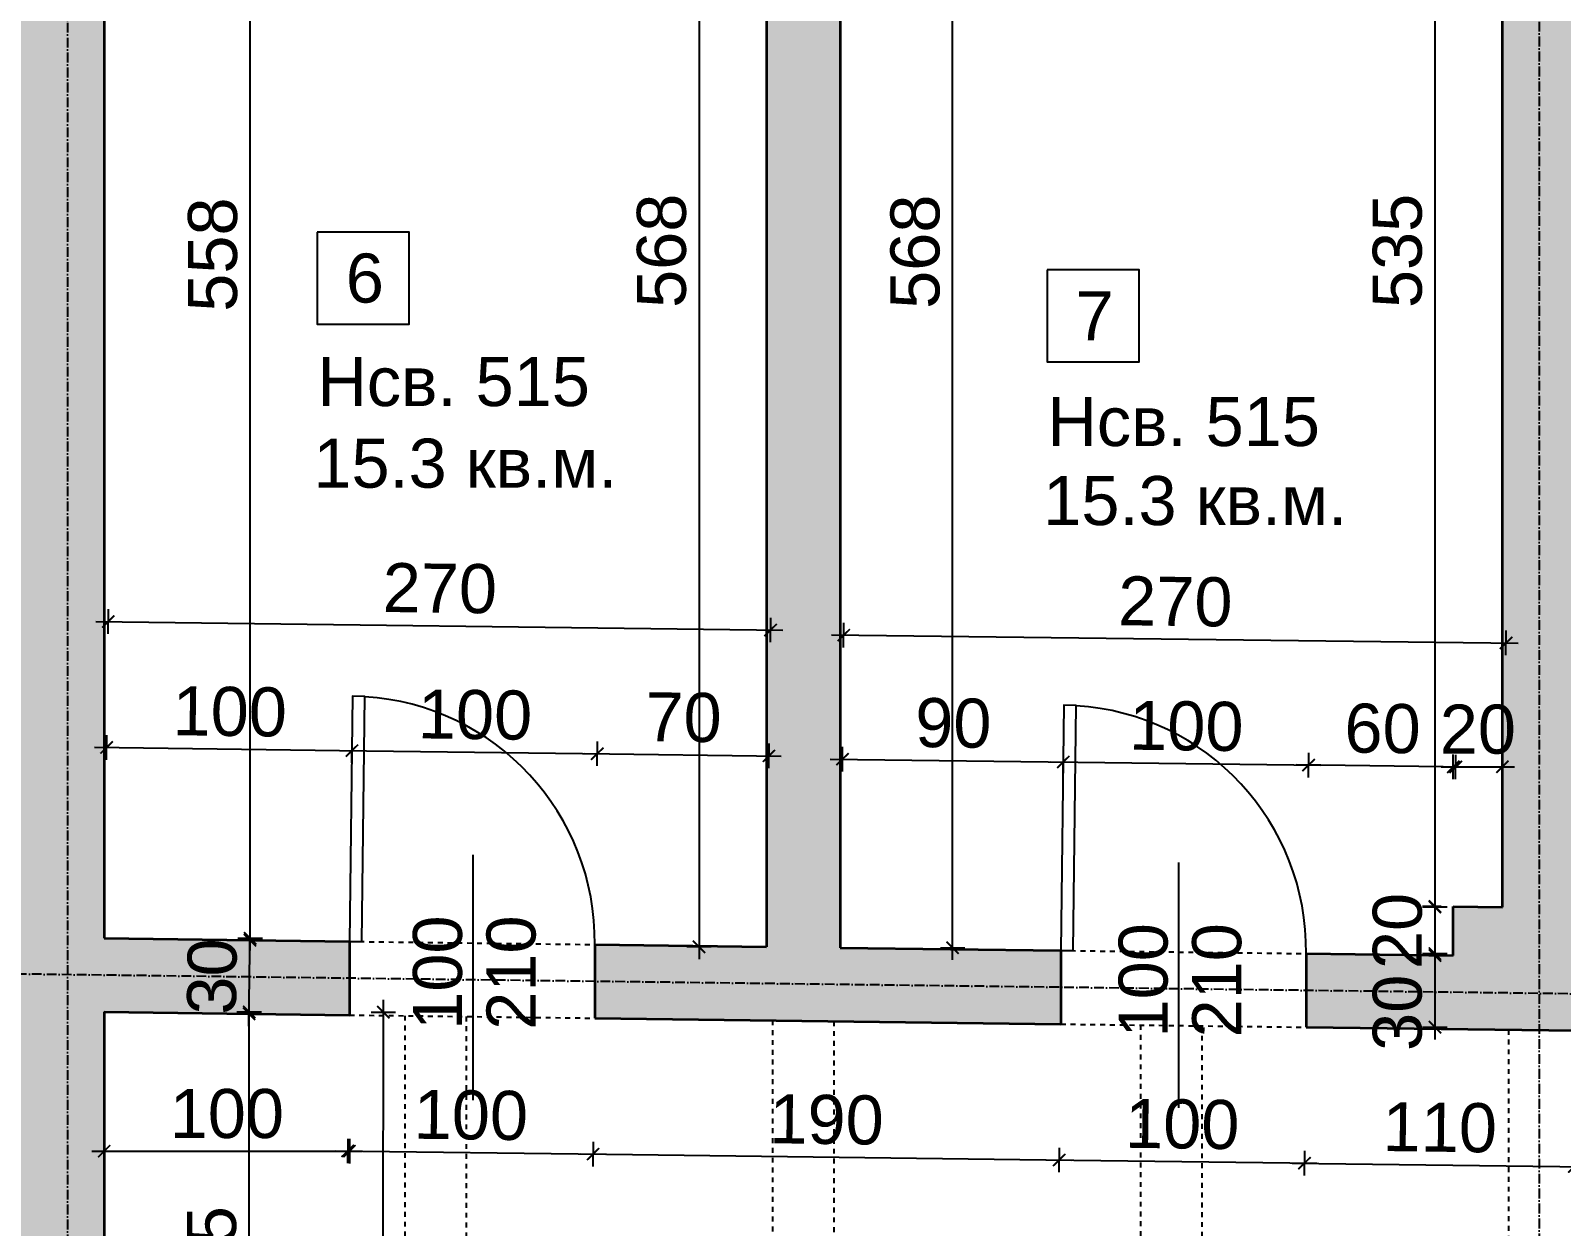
# Model space of a CAD drawing. Header units: inches. Extents: x -72385 to 39588, y -6525 to 66685.
# Drawn here: x -47170 to -46546, y 2342 to 2829 of the extents above; entities that cross this region are included whole.
import ezdxf

# ---------------------------------------------------------------- set-up
doc = ezdxf.new("R2010")
doc.units = ezdxf.units.IN
doc.header["$MEASUREMENT"] = 0
doc.linetypes.add('DashDot', pattern=[0.6, 0.4, -0.1, 0, -0.1])
doc.linetypes.add('Hidden', pattern=[0.4, 0.2, -0.2])
for name, color, linetype, lineweight in [('Врати', 251, 'Continuous', 25), ('Надписи Hсв', 252, 'Continuous', 25), ('Надписи врати', 252, 'Continuous', 25), ('Надписи коти вътрешни', 252, 'Continuous', 25), ('Надписи номера на пом.', 252, 'Continuous', 25), ('Надписи площ', 252, 'Continuous', 25), ('Оси', 252, 'DashDot', 25), ('Пунктир', 253, 'Hidden', 25), ('Разрезни линии', 7, 'Continuous', 35), ('Щрих стени', 254, 'Continuous', 25)]:
    doc.layers.add(name, color=color, linetype=linetype, lineweight=lineweight)
doc.styles.add('Arial Regular', font='arial.ttf')
doc.styles.get("Standard").update_dxf_attribs({"font": 'arial.ttf'})
doc.dimstyles.new('Annotative', dxfattribs={"dimscale": 0, "dimtxt": 20, "dimasz": 5, "dimexe": 5, "dimexo": 5, "dimgap": 5, "dimtad": 1, "dimdec": 0, "dimzin": 0, "dimdsep": 46, "dimtxsty": 'Standard', "dimblk": 'ARCHTICK', "dimcen": 5, "dimdle": 5, "dimadec": 0, "dimazin": 0, "dimtfac": 1, "dimtdec": 0, "dimtofl": 0, "dimtmove": 0, "dimatfit": 3, "dimldrblk": 'ARCHTICK', "dimfxl": 5, "dimfxlon": 1, "dimtolj": 1, "dimtzin": 0, "dimarcsym": 1})

# ---------------------------------------------------------------- blocks, each defined once
blk = doc.blocks.new('_ArchTick')
at = {"color": 0, "linetype": 'ByBlock', "const_width": 0.15}
blk.add_lwpolyline([(-0.5, -0.5), (0.5, 0.5)], dxfattribs=at)
blk = doc.blocks.new('*D1832')
at = {"layer": 'Defpoints', "color": 0, "ltscale": 50, "transparency": 16777216}
for p in [(-46868.19, 2584.73), (-47139.84, 2459.03), (-46869.84, 2455.59)]:
    blk.add_point(p, dxfattribs=at)
at = {"layer": 'Надписи коти вътрешни', "color": 0, "lineweight": -2, "ltscale": 50, "transparency": 16777216}
for p, q in [((-47138.26, 2583.17), (-47138.13, 2593.17)), ((-47143.19, 2588.24), (-46863.19, 2584.67)), ((-46868.26, 2579.73), (-46868.13, 2589.73))]:
    blk.add_line(p, q, dxfattribs=at)
at = {"layer": 'Надписи коти вътрешни', "color": 0, "lineweight": -2, "ltscale": 50, "transparency": 16777216, "xscale": 5, "yscale": 5, "zscale": 5}
for p, rotation in [((-47138.19, 2588.17), 179.2706286525478), ((-46868.19, 2584.73), 359.2706286525477)]:
    blk.add_blockref('_ArchTick', p, dxfattribs=dict(at, rotation=rotation))
at = {"layer": 'Надписи коти вътрешни', "color": 0, "ltscale": 50, "transparency": 16777216, "insert": (-47003, 2601.66), "char_height": 20, "attachment_point": 5, "rotation": 359.27063}
blk.add_mtext('\\A1;270', dxfattribs=at)
blk = doc.blocks.new('*D1833')
at = {"layer": 'Defpoints', "color": 0, "ltscale": 50, "transparency": 16777216}
for p in [(-47038.84, 2535.56), (-47139.84, 2459.03), (-47039.84, 2457.75)]:
    blk.add_point(p, dxfattribs=at)
at = {"layer": 'Надписи коти вътрешни', "color": 0, "lineweight": -2, "ltscale": 50, "transparency": 16777216}
for p, q in [((-47138.91, 2531.84), (-47138.78, 2541.84)), ((-47038.91, 2530.56), (-47038.78, 2540.56)), ((-47143.84, 2536.9), (-47033.84, 2535.5))]:
    blk.add_line(p, q, dxfattribs=at)
at = {"layer": 'Надписи коти вътрешни', "color": 0, "lineweight": -2, "ltscale": 50, "transparency": 16777216, "xscale": 5, "yscale": 5, "zscale": 5}
for p, rotation in [((-47138.84, 2536.84), 179.267843576227), ((-47038.84, 2535.56), 359.267843576227)]:
    blk.add_blockref('_ArchTick', p, dxfattribs=dict(at, rotation=rotation))
at = {"layer": 'Надписи коти вътрешни', "color": 0, "ltscale": 50, "transparency": 16777216, "insert": (-47088.65, 2551.41), "char_height": 20, "attachment_point": 5, "rotation": 359.26784}
blk.add_mtext('\\A1;100', dxfattribs=at)
blk = doc.blocks.new('*D1834')
at = {"layer": 'Defpoints', "color": 0, "ltscale": 50, "transparency": 16777216}
for p in [(-46938.85, 2534.29), (-47039.84, 2457.75), (-46939.84, 2456.48)]:
    blk.add_point(p, dxfattribs=at)
at = {"layer": 'Надписи коти вътрешни', "color": 0, "lineweight": -2, "ltscale": 50, "transparency": 16777216}
for p, q in [((-47038.91, 2530.56), (-47038.78, 2540.56)), ((-47043.85, 2535.62), (-46933.85, 2534.22)), ((-46938.91, 2529.29), (-46938.78, 2539.29))]:
    blk.add_line(p, q, dxfattribs=at)
at = {"layer": 'Надписи коти вътрешни', "color": 0, "lineweight": -2, "ltscale": 50, "transparency": 16777216, "xscale": 5, "yscale": 5, "zscale": 5}
for p, rotation in [((-47038.85, 2535.56), 179.2706286528736), ((-46938.85, 2534.29), 359.2706286528736)]:
    blk.add_blockref('_ArchTick', p, dxfattribs=dict(at, rotation=rotation))
at = {"layer": 'Надписи коти вътрешни', "color": 0, "ltscale": 50, "transparency": 16777216, "insert": (-46988.65, 2550.13), "char_height": 20, "attachment_point": 5, "rotation": 359.27063}
blk.add_mtext('\\A1;100', dxfattribs=at)
blk = doc.blocks.new('*D1835')
at = {"layer": 'Defpoints', "color": 0, "ltscale": 50, "transparency": 16777216}
for p in [(-46868.85, 2533.4), (-46939.84, 2456.48), (-46869.84, 2455.59)]:
    blk.add_point(p, dxfattribs=at)
at = {"layer": 'Надписи коти вътрешни', "color": 0, "lineweight": -2, "ltscale": 50, "transparency": 16777216}
for p, q in [((-46943.85, 2534.35), (-46863.85, 2533.33)), ((-46938.91, 2529.29), (-46938.78, 2539.29)), ((-46868.91, 2528.4), (-46868.78, 2538.4))]:
    blk.add_line(p, q, dxfattribs=at)
at = {"layer": 'Надписи коти вътрешни', "color": 0, "lineweight": -2, "ltscale": 50, "transparency": 16777216, "xscale": 5, "yscale": 5, "zscale": 5}
for p, rotation in [((-46938.85, 2534.29), 179.2706286520816), ((-46868.85, 2533.4), 359.2706286520816)]:
    blk.add_blockref('_ArchTick', p, dxfattribs=dict(at, rotation=rotation))
at = {"layer": 'Надписи коти вътрешни', "color": 0, "ltscale": 50, "transparency": 16777216, "insert": (-46903.65, 2549.05), "char_height": 20, "attachment_point": 5, "rotation": 359.27063}
blk.add_mtext('\\A1;70', dxfattribs=at)
blk = doc.blocks.new('*D1836')
at = {"layer": 'Defpoints', "color": 0, "ltscale": 50, "transparency": 16777216}
for p in [(-46748.86, 2530.94), (-46839.84, 2455.21), (-46749.84, 2454.06)]:
    blk.add_point(p, dxfattribs=at)
at = {"layer": 'Надписи коти вътрешни', "color": 0, "lineweight": -2, "ltscale": 50, "transparency": 16777216}
for p, q in [((-46838.92, 2527.08), (-46838.8, 2537.08)), ((-46748.92, 2525.94), (-46748.8, 2535.93)), ((-46843.86, 2532.14), (-46743.86, 2530.87))]:
    blk.add_line(p, q, dxfattribs=at)
at = {"layer": 'Надписи коти вътрешни', "color": 0, "lineweight": -2, "ltscale": 50, "transparency": 16777216, "xscale": 5, "yscale": 5, "zscale": 5}
for p, rotation in [((-46838.86, 2532.08), 179.2706286525462), ((-46748.86, 2530.94), 359.2706286525462)]:
    blk.add_blockref('_ArchTick', p, dxfattribs=dict(at, rotation=rotation))
at = {"layer": 'Надписи коти вътрешни', "color": 0, "ltscale": 50, "transparency": 16777216, "insert": (-46793.67, 2546.72), "char_height": 20, "attachment_point": 5, "rotation": 359.27063}
blk.add_mtext('\\A1;90', dxfattribs=at)
blk = doc.blocks.new('*D1837')
at = {"layer": 'Defpoints', "color": 0, "ltscale": 50, "transparency": 16777216}
for p in [(-46648.87, 2529.66), (-46749.84, 2454.06), (-46649.85, 2452.79)]:
    blk.add_point(p, dxfattribs=at)
at = {"layer": 'Надписи коти вътрешни', "color": 0, "lineweight": -2, "ltscale": 50, "transparency": 16777216}
for p, q in [((-46748.92, 2525.94), (-46748.8, 2535.93)), ((-46648.93, 2524.66), (-46648.8, 2534.66)), ((-46753.86, 2531), (-46643.87, 2529.6))]:
    blk.add_line(p, q, dxfattribs=at)
at = {"layer": 'Надписи коти вътрешни', "color": 0, "lineweight": -2, "ltscale": 50, "transparency": 16777216, "xscale": 5, "yscale": 5, "zscale": 5}
for p, rotation in [((-46748.86, 2530.94), 179.2706276494458), ((-46648.87, 2529.66), 359.2706276494458)]:
    blk.add_blockref('_ArchTick', p, dxfattribs=dict(at, rotation=rotation))
at = {"layer": 'Надписи коти вътрешни', "color": 0, "ltscale": 50, "transparency": 16777216, "insert": (-46698.67, 2545.51), "char_height": 20, "attachment_point": 5, "rotation": 359.27063}
blk.add_mtext('\\A1;100', dxfattribs=at)
blk = doc.blocks.new('*D1838')
at = {"layer": 'Defpoints', "color": 0, "ltscale": 50, "transparency": 16777216}
for p in [(-46648.86, 2529.66), (-46649.84, 2452.79), (-46589.84, 2452.03)]:
    blk.add_point(p, dxfattribs=at)
at = {"layer": 'Надписи коти вътрешни', "color": 0, "lineweight": -2, "ltscale": 50, "transparency": 16777216}
for p, q in [((-46648.92, 2524.66), (-46648.8, 2534.66)), ((-46588.92, 2523.9), (-46588.8, 2533.9)), ((-46583.86, 2528.83), (-46653.86, 2529.73))]:
    blk.add_line(p, q, dxfattribs=at)
at = {"layer": 'Надписи коти вътрешни', "color": 0, "lineweight": -2, "ltscale": 50, "transparency": 16777216, "xscale": 5, "yscale": 5, "zscale": 5}
for p, rotation in [((-46648.86, 2529.66), 179.2706286525496), ((-46588.86, 2528.9), 359.2706286525496)]:
    blk.add_blockref('_ArchTick', p, dxfattribs=dict(at, rotation=rotation))
at = {"layer": 'Надписи коти вътрешни', "color": 0, "ltscale": 50, "transparency": 16777216, "insert": (-46618.67, 2544.49), "char_height": 20, "attachment_point": 5, "rotation": 359.27063}
blk.add_mtext('\\A1;60', dxfattribs=at)
blk = doc.blocks.new('*D1839')
at = {"layer": 'Defpoints', "color": 0, "ltscale": 50, "transparency": 16777216}
for p in [(-46569.84, 2528.97), (-46589.84, 2472.03), (-46569.84, 2471.77)]:
    blk.add_point(p, dxfattribs=at)
at = {"layer": 'Надписи коти вътрешни', "color": 0, "lineweight": -2, "ltscale": 50, "transparency": 16777216}
for p, q in [((-46589.84, 2523.97), (-46589.84, 2533.97)), ((-46569.84, 2523.97), (-46569.84, 2533.97)), ((-46594.84, 2528.97), (-46564.84, 2528.97))]:
    blk.add_line(p, q, dxfattribs=at)
at = {"layer": 'Надписи коти вътрешни', "color": 0, "lineweight": -2, "ltscale": 50, "transparency": 16777216, "xscale": 5, "yscale": 5, "zscale": 5, "rotation": 180}
blk.add_blockref('_ArchTick', (-46589.84, 2528.97), dxfattribs=at)
at = {"layer": 'Надписи коти вътрешни', "color": 0, "lineweight": -2, "ltscale": 50, "transparency": 16777216, "xscale": 5, "yscale": 5, "zscale": 5}
blk.add_blockref('_ArchTick', (-46569.84, 2528.97), dxfattribs=at)
at = {"layer": 'Надписи коти вътрешни', "color": 0, "ltscale": 50, "transparency": 16777216, "insert": (-46579.84, 2544.18), "char_height": 20, "attachment_point": 5}
blk.add_mtext('\\A1;20', dxfattribs=at)
blk = doc.blocks.new('*D1840')
at = {"layer": 'Defpoints', "color": 0, "ltscale": 50, "transparency": 16777216}
for p in [(-46568.34, 2579.47), (-46839.84, 2455.21), (-46569.84, 2452.03)]:
    blk.add_point(p, dxfattribs=at)
at = {"layer": 'Надписи коти вътрешни', "color": 0, "lineweight": -2, "ltscale": 50, "transparency": 16777216}
for p, q in [((-46838.39, 2577.65), (-46838.28, 2587.65)), ((-46568.39, 2574.47), (-46568.28, 2584.47)), ((-46843.34, 2582.71), (-46563.34, 2579.41))]:
    blk.add_line(p, q, dxfattribs=at)
at = {"layer": 'Надписи коти вътрешни', "color": 0, "lineweight": -2, "ltscale": 50, "transparency": 16777216, "xscale": 5, "yscale": 5, "zscale": 5}
for p, rotation in [((-46838.34, 2582.65), 179.324760702225), ((-46568.34, 2579.47), 359.324760702225)]:
    blk.add_blockref('_ArchTick', p, dxfattribs=dict(at, rotation=rotation))
at = {"layer": 'Надписи коти вътрешни', "color": 0, "ltscale": 50, "transparency": 16777216, "insert": (-46703.16, 2596.27), "char_height": 20, "attachment_point": 5, "rotation": 359.32476}
blk.add_mtext('\\A1;270', dxfattribs=at)
blk = doc.blocks.new('*D8034')
at = {"layer": 'Defpoints', "color": 0, "ltscale": 50, "transparency": 16777216}
for p in [(-47139.84, 3016.57), (-47080.34, 3016.57), (-47139.84, 2459.03)]:
    blk.add_point(p, dxfattribs=at)
at = {"layer": 'Надписи коти вътрешни', "color": 0, "lineweight": -2, "ltscale": 50, "transparency": 16777216}
for p, q in [((-47080.34, 2454.03), (-47080.34, 3021.57)), ((-47085.34, 3016.57), (-47075.34, 3016.57)), ((-47085.34, 2459.03), (-47075.34, 2459.03))]:
    blk.add_line(p, q, dxfattribs=at)
at = {"layer": 'Надписи коти вътрешни', "color": 0, "lineweight": -2, "ltscale": 50, "transparency": 16777216, "xscale": 5, "yscale": 5, "zscale": 5}
for p, rotation in [((-47080.34, 3016.57), 90), ((-47080.34, 2459.03), 270)]:
    blk.add_blockref('_ArchTick', p, dxfattribs=dict(at, rotation=rotation))
at = {"layer": 'Надписи коти вътрешни', "color": 0, "ltscale": 50, "transparency": 16777216, "insert": (-47095.55, 2737.8), "char_height": 20, "attachment_point": 5, "rotation": 90}
blk.add_mtext('\\A1;558', dxfattribs=at)
blk = doc.blocks.new('*D1841')
at = {"layer": 'Defpoints', "color": 0, "ltscale": 50, "transparency": 16777216}
for p in [(-46869.84, 3023.14), (-46897.34, 2455.59), (-46869.84, 2455.59)]:
    blk.add_point(p, dxfattribs=at)
at = {"layer": 'Надписи коти вътрешни', "color": 0, "lineweight": -2, "ltscale": 50, "transparency": 16777216}
for p, q in [((-46897.34, 3028.14), (-46897.34, 2450.59)), ((-46892.34, 3023.14), (-46902.34, 3023.14)), ((-46892.34, 2455.59), (-46902.34, 2455.59))]:
    blk.add_line(p, q, dxfattribs=at)
at = {"layer": 'Надписи коти вътрешни', "color": 0, "lineweight": -2, "ltscale": 50, "transparency": 16777216, "xscale": 5, "yscale": 5, "zscale": 5}
for p, rotation in [((-46897.34, 3023.14), 90), ((-46897.34, 2455.59), 270)]:
    blk.add_blockref('_ArchTick', p, dxfattribs=dict(at, rotation=rotation))
at = {"layer": 'Надписи коти вътрешни', "color": 0, "ltscale": 50, "transparency": 16777216, "insert": (-46912.55, 2739.36), "char_height": 20, "attachment_point": 5, "rotation": 90}
blk.add_mtext('\\A1;568', dxfattribs=at)
blk = doc.blocks.new('*D1842')
at = {"layer": 'Defpoints', "color": 0, "ltscale": 50, "transparency": 16777216}
for p in [(-46839.84, 3022.75), (-46793.97, 3022.75), (-46839.84, 2455.21)]:
    blk.add_point(p, dxfattribs=at)
at = {"layer": 'Надписи коти вътрешни', "color": 0, "lineweight": -2, "ltscale": 50, "transparency": 16777216}
for p, q in [((-46793.97, 2450.21), (-46793.97, 3027.75)), ((-46798.97, 3022.75), (-46788.97, 3022.75)), ((-46798.97, 2455.21), (-46788.97, 2455.21))]:
    blk.add_line(p, q, dxfattribs=at)
at = {"layer": 'Надписи коти вътрешни', "color": 0, "lineweight": -2, "ltscale": 50, "transparency": 16777216, "xscale": 5, "yscale": 5, "zscale": 5}
for p, rotation in [((-46793.97, 3022.75), 90), ((-46793.97, 2455.21), 270)]:
    blk.add_blockref('_ArchTick', p, dxfattribs=dict(at, rotation=rotation))
at = {"layer": 'Надписи коти вътрешни', "color": 0, "ltscale": 50, "transparency": 16777216, "insert": (-46809.18, 2738.98), "char_height": 20, "attachment_point": 5, "rotation": 90}
blk.add_mtext('\\A1;568', dxfattribs=at)
blk = doc.blocks.new('*D1843')
at = {"layer": 'Defpoints', "color": 0, "ltscale": 50, "transparency": 16777216}
for p in [(-46571.09, 3006.83), (-46597.34, 2471.77), (-46569.84, 2471.77)]:
    blk.add_point(p, dxfattribs=at)
at = {"layer": 'Надписи коти вътрешни', "color": 0, "lineweight": -2, "ltscale": 50, "transparency": 16777216}
for p, q in [((-46597.34, 3011.83), (-46597.34, 2466.77)), ((-46592.34, 3006.83), (-46602.34, 3006.83)), ((-46592.34, 2471.77), (-46602.34, 2471.77))]:
    blk.add_line(p, q, dxfattribs=at)
at = {"layer": 'Надписи коти вътрешни', "color": 0, "lineweight": -2, "ltscale": 50, "transparency": 16777216, "xscale": 5, "yscale": 5, "zscale": 5}
for p, rotation in [((-46597.34, 3006.83), 90), ((-46597.34, 2471.77), 270)]:
    blk.add_blockref('_ArchTick', p, dxfattribs=dict(at, rotation=rotation))
at = {"layer": 'Надписи коти вътрешни', "color": 0, "ltscale": 50, "transparency": 16777216, "insert": (-46612.56, 2739.3), "char_height": 20, "attachment_point": 5, "rotation": 90}
blk.add_mtext('\\A1;535', dxfattribs=at)
blk = doc.blocks.new('*D1844')
at = {"layer": 'Defpoints', "color": 0, "ltscale": 50, "transparency": 16777216}
for p in [(-46589.84, 2472.03), (-46597.34, 2452.03), (-46589.84, 2452.03)]:
    blk.add_point(p, dxfattribs=at)
at = {"layer": 'Надписи коти вътрешни', "color": 0, "lineweight": -2, "ltscale": 50, "transparency": 16777216}
for p, q in [((-46594.84, 2472.03), (-46602.34, 2472.03)), ((-46597.34, 2477.03), (-46597.34, 2447.03)), ((-46594.84, 2452.03), (-46602.34, 2452.03))]:
    blk.add_line(p, q, dxfattribs=at)
at = {"layer": 'Надписи коти вътрешни', "color": 0, "lineweight": -2, "ltscale": 50, "transparency": 16777216, "xscale": 5, "yscale": 5, "zscale": 5}
for p, rotation in [((-46597.34, 2472.03), 90), ((-46597.34, 2452.03), 270)]:
    blk.add_blockref('_ArchTick', p, dxfattribs=dict(at, rotation=rotation))
at = {"layer": 'Надписи коти вътрешни', "color": 0, "ltscale": 50, "transparency": 16777216, "insert": (-46612.55, 2462.03), "char_height": 20, "attachment_point": 5, "rotation": 90}
blk.add_mtext('\\A1;20', dxfattribs=at)
blk = doc.blocks.new('*D8032')
at = {"layer": 'Defpoints', "color": 0, "ltscale": 50, "transparency": 16777216}
for p in [(-47139.84, 2429.03), (-47080.71, 2429.03), (-47139.84, 2224.01)]:
    blk.add_point(p, dxfattribs=at)
at = {"layer": 'Надписи коти вътрешни', "color": 0, "lineweight": -2, "ltscale": 50, "transparency": 16777216}
for p, q in [((-47080.71, 2219.01), (-47080.71, 2434.03)), ((-47085.71, 2429.03), (-47075.71, 2429.03)), ((-47085.71, 2224.01), (-47075.71, 2224.01))]:
    blk.add_line(p, q, dxfattribs=at)
at = {"layer": 'Надписи коти вътрешни', "color": 0, "lineweight": -2, "ltscale": 50, "transparency": 16777216, "xscale": 5, "yscale": 5, "zscale": 5}
for p, rotation in [((-47080.71, 2429.03), 90), ((-47080.71, 2224.01), 270)]:
    blk.add_blockref('_ArchTick', p, dxfattribs=dict(at, rotation=rotation))
at = {"layer": 'Надписи коти вътрешни', "color": 0, "ltscale": 50, "transparency": 16777216, "insert": (-47095.93, 2326.52), "char_height": 20, "attachment_point": 5, "rotation": 90}
blk.add_mtext('\\A1;205', dxfattribs=at)
blk = doc.blocks.new('*D1754')
at = {"layer": 'Defpoints', "color": 0, "ltscale": 50, "transparency": 16777216}
for p in [(-47139.84, 2429.03), (-47039.84, 2427.75), (-47039.84, 2372.25)]:
    blk.add_point(p, dxfattribs=at)
at = {"layer": 'Надписи коти вътрешни', "color": 0, "lineweight": -2, "ltscale": 50, "transparency": 16777216}
for p, q in [((-47144.84, 2372.25), (-47034.84, 2372.25)), ((-47139.84, 2377.25), (-47139.84, 2367.25)), ((-47039.84, 2377.25), (-47039.84, 2367.25))]:
    blk.add_line(p, q, dxfattribs=at)
at = {"layer": 'Надписи коти вътрешни', "color": 0, "lineweight": -2, "ltscale": 50, "transparency": 16777216, "xscale": 5, "yscale": 5, "zscale": 5, "rotation": 180}
blk.add_blockref('_ArchTick', (-47139.84, 2372.25), dxfattribs=at)
at = {"layer": 'Надписи коти вътрешни', "color": 0, "lineweight": -2, "ltscale": 50, "transparency": 16777216, "xscale": 5, "yscale": 5, "zscale": 5}
blk.add_blockref('_ArchTick', (-47039.84, 2372.25), dxfattribs=at)
at = {"layer": 'Надписи коти вътрешни', "color": 0, "ltscale": 50, "transparency": 16777216, "insert": (-47089.84, 2387.46), "char_height": 20, "attachment_point": 5}
blk.add_mtext('\\A1;100', dxfattribs=at)
blk = doc.blocks.new('*D1755')
at = {"layer": 'Defpoints', "color": 0, "ltscale": 50, "transparency": 16777216}
for p in [(-47039.84, 2427.75), (-46939.84, 2426.48), (-46940.54, 2371.05)]:
    blk.add_point(p, dxfattribs=at)
at = {"layer": 'Надписи коти вътрешни', "color": 0, "lineweight": -2, "ltscale": 50, "transparency": 16777216}
for p, q in [((-47045.54, 2372.38), (-46935.54, 2370.98)), ((-47040.48, 2377.32), (-47040.61, 2367.32)), ((-46940.48, 2376.05), (-46940.61, 2366.05))]:
    blk.add_line(p, q, dxfattribs=at)
at = {"layer": 'Надписи коти вътрешни', "color": 0, "lineweight": -2, "ltscale": 50, "transparency": 16777216, "xscale": 5, "yscale": 5, "zscale": 5}
for p, rotation in [((-47040.54, 2372.32), 179.2706286525463), ((-46940.54, 2371.05), 359.2706286525462)]:
    blk.add_blockref('_ArchTick', p, dxfattribs=dict(at, rotation=rotation))
at = {"layer": 'Надписи коти вътрешни', "color": 0, "ltscale": 50, "transparency": 16777216, "insert": (-46990.35, 2386.89), "char_height": 20, "attachment_point": 5, "rotation": 359.27063}
blk.add_mtext('\\A1;100', dxfattribs=at)
blk = doc.blocks.new('*D1756')
at = {"layer": 'Defpoints', "color": 0, "ltscale": 50, "transparency": 16777216}
for p in [(-46939.84, 2426.48), (-46749.84, 2424.06), (-46750.54, 2368.63)]:
    blk.add_point(p, dxfattribs=at)
at = {"layer": 'Надписи коти вътрешни', "color": 0, "lineweight": -2, "ltscale": 50, "transparency": 16777216}
for p, q in [((-46940.48, 2376.05), (-46940.61, 2366.05)), ((-46750.48, 2373.63), (-46750.61, 2363.63)), ((-46945.54, 2371.11), (-46745.54, 2368.57))]:
    blk.add_line(p, q, dxfattribs=at)
at = {"layer": 'Надписи коти вътрешни', "color": 0, "lineweight": -2, "ltscale": 50, "transparency": 16777216, "xscale": 5, "yscale": 5, "zscale": 5}
for p, rotation in [((-46940.54, 2371.05), 179.2706286525463), ((-46750.54, 2368.63), 359.2706286525462)]:
    blk.add_blockref('_ArchTick', p, dxfattribs=dict(at, rotation=rotation))
at = {"layer": 'Надписи коти вътрешни', "color": 0, "ltscale": 50, "transparency": 16777216, "insert": (-46845.35, 2385.05), "char_height": 20, "attachment_point": 5, "rotation": 359.27063}
blk.add_mtext('\\A1;190', dxfattribs=at)
blk = doc.blocks.new('*D1757')
at = {"layer": 'Defpoints', "color": 0, "ltscale": 50, "transparency": 16777216}
for p in [(-46749.84, 2424.06), (-46649.84, 2422.79), (-46650.54, 2367.36)]:
    blk.add_point(p, dxfattribs=at)
at = {"layer": 'Надписи коти вътрешни', "color": 0, "lineweight": -2, "ltscale": 50, "transparency": 16777216}
for p, q in [((-46750.48, 2373.63), (-46750.61, 2363.63)), ((-46650.48, 2372.36), (-46650.61, 2362.36)), ((-46755.54, 2368.69), (-46645.54, 2367.29))]:
    blk.add_line(p, q, dxfattribs=at)
at = {"layer": 'Надписи коти вътрешни', "color": 0, "lineweight": -2, "ltscale": 50, "transparency": 16777216, "xscale": 5, "yscale": 5, "zscale": 5}
for p, rotation in [((-46750.54, 2368.63), 179.2706286525483), ((-46650.54, 2367.36), 359.2706286525483)]:
    blk.add_blockref('_ArchTick', p, dxfattribs=dict(at, rotation=rotation))
at = {"layer": 'Надписи коти вътрешни', "color": 0, "ltscale": 50, "transparency": 16777216, "insert": (-46700.35, 2383.2), "char_height": 20, "attachment_point": 5, "rotation": 359.27063}
blk.add_mtext('\\A1;100', dxfattribs=at)
blk = doc.blocks.new('*D1758')
at = {"layer": 'Defpoints', "color": 0, "ltscale": 50, "transparency": 16777216}
for p in [(-46649.84, 2422.79), (-46539.84, 2421.39), (-46540.54, 2365.96)]:
    blk.add_point(p, dxfattribs=at)
at = {"layer": 'Надписи коти вътрешни', "color": 0, "lineweight": -2, "ltscale": 50, "transparency": 16777216}
for p, q in [((-46650.48, 2372.36), (-46650.61, 2362.36)), ((-46655.54, 2367.42), (-46535.54, 2365.89)), ((-46540.48, 2370.96), (-46540.61, 2360.96))]:
    blk.add_line(p, q, dxfattribs=at)
at = {"layer": 'Надписи коти вътрешни', "color": 0, "lineweight": -2, "ltscale": 50, "transparency": 16777216, "xscale": 5, "yscale": 5, "zscale": 5}
for p, rotation in [((-46650.54, 2367.36), 179.2706286525482), ((-46540.54, 2365.96), 359.2706286525482)]:
    blk.add_blockref('_ArchTick', p, dxfattribs=dict(at, rotation=rotation))
at = {"layer": 'Надписи коти вътрешни', "color": 0, "ltscale": 50, "transparency": 16777216, "insert": (-46595.35, 2381.87), "char_height": 20, "attachment_point": 5, "rotation": 359.27063}
blk.add_mtext('\\A1;110', dxfattribs=at)
blk = doc.blocks.new('*D1854')
at = {"layer": 'Defpoints', "color": 0, "ltscale": 50, "transparency": 16777216}
for p in [(-47139.84, 2429.03), (-47026.03, 2428.94), (-47140.25, 1858.98)]:
    blk.add_point(p, dxfattribs=at)
at = {"layer": 'Надписи коти вътрешни', "color": 0, "lineweight": -2, "ltscale": 50, "transparency": 16777216}
for p, q in [((-47026.44, 1853.9), (-47026.03, 2433.94)), ((-47031.03, 2428.95), (-47021.03, 2428.94)), ((-47031.44, 1858.91), (-47021.44, 1858.9))]:
    blk.add_line(p, q, dxfattribs=at)
at = {"layer": 'Надписи коти вътрешни', "color": 0, "lineweight": -2, "ltscale": 50, "transparency": 16777216, "xscale": 5, "yscale": 5, "zscale": 5}
for p, rotation in [((-47026.03, 2428.94), 89.9589558169174), ((-47026.44, 1858.9), 269.9589558169174)]:
    blk.add_blockref('_ArchTick', p, dxfattribs=dict(at, rotation=rotation))
at = {"layer": 'Надписи коти вътрешни', "color": 0, "ltscale": 50, "transparency": 16777216, "insert": (-47041.44, 2143.93), "char_height": 20, "attachment_point": 5, "rotation": 89.95896}
blk.add_mtext('\\A1;570', dxfattribs=at)
blk = doc.blocks.new('*D8033')
at = {"layer": 'Defpoints', "color": 0, "ltscale": 10, "transparency": 16777216}
for p in [(-47080.41, 2458.27), (-47064.86, 2458.07), (-47065.24, 2428.08)]:
    blk.add_point(p, dxfattribs=at)
at = {"layer": 'Надписи коти вътрешни', "color": 0, "lineweight": -2, "ltscale": 10, "transparency": 16777216}
for p, q in [((-47080.85, 2423.27), (-47080.34, 2463.27)), ((-47075.41, 2458.21), (-47085.41, 2458.33)), ((-47075.79, 2428.21), (-47085.79, 2428.34))]:
    blk.add_line(p, q, dxfattribs=at)
at = {"layer": 'Надписи коти вътрешни', "color": 0, "lineweight": -2, "ltscale": 10, "transparency": 16777216, "xscale": 5, "yscale": 5, "zscale": 5}
for p, rotation in [((-47080.41, 2458.27), 89.27062865254922), ((-47080.79, 2428.27), 269.2706286525492)]:
    blk.add_blockref('_ArchTick', p, dxfattribs=dict(at, rotation=rotation))
at = {"layer": 'Надписи коти вътрешни', "color": 0, "ltscale": 10, "transparency": 16777216, "insert": (-47095.81, 2443.47), "char_height": 20, "attachment_point": 5, "rotation": 89.27063}
blk.add_mtext('\\A1;30', dxfattribs=at)
blk = doc.blocks.new('*D8035')
at = {"layer": 'Defpoints', "color": 0, "ltscale": 10, "transparency": 16777216}
for p in [(-46649.84, 2452.79), (-46649.84, 2422.79), (-46597.34, 2422.79)]:
    blk.add_point(p, dxfattribs=at)
at = {"layer": 'Надписи коти вътрешни', "color": 0, "lineweight": -2, "ltscale": 10, "transparency": 16777216}
for p, q in [((-46602.34, 2452.79), (-46592.34, 2452.79)), ((-46597.34, 2457.79), (-46597.34, 2417.79)), ((-46602.34, 2422.79), (-46592.34, 2422.79))]:
    blk.add_line(p, q, dxfattribs=at)
at = {"layer": 'Надписи коти вътрешни', "color": 0, "lineweight": -2, "ltscale": 10, "transparency": 16777216, "xscale": 5, "yscale": 5, "zscale": 5}
for p, rotation in [((-46597.34, 2452.79), 90), ((-46597.34, 2422.79), 270)]:
    blk.add_blockref('_ArchTick', p, dxfattribs=dict(at, rotation=rotation))
at = {"layer": 'Надписи коти вътрешни', "color": 0, "ltscale": 10, "transparency": 16777216, "insert": (-46612.56, 2428.67), "char_height": 20, "attachment_point": 5, "rotation": 90}
blk.add_mtext('\\A1;30', dxfattribs=at)

msp = doc.modelspace()

# ---------------------------------------------------------------- hatches: boundary and pattern name
at = {"layer": 'Щрих стени', "ltscale": 10}
h = msp.add_hatch(color=256, dxfattribs=at)
h.dxf.hatch_style = 1
h.paths.add_polyline_path([(-47202.34, 2224.8), (-47139.84, 2224.01), (-47139.84, 2429.03), (-47039.84, 2427.75), (-47039.84, 2457.75), (-47139.84, 2459.03), (-47139.84, 3016.57), (-47137.34, 3016.54), (-47137.34, 3061.54), (-47202.34, 3062.37)])
h.paths.add_polyline_path([(-46749.84, 2424.06), (-46749.84, 2454.06), (-46839.84, 2455.21), (-46839.84, 3022.75), (-46837.34, 3022.72), (-46837.34, 3057.73), (-46872.34, 3058.17), (-46872.34, 3023.17), (-46869.84, 3023.14), (-46869.84, 2455.59), (-46939.84, 2456.48), (-46939.84, 2426.48)])
h.paths.add_polyline_path([(-46539.84, 2421.39), (-46539.84, 3006.43), (-46537.34, 3006.4), (-46537.34, 3073.91), (-46572.34, 3074.35), (-46572.34, 3006.85), (-46569.84, 3006.82), (-46569.84, 2471.77), (-46589.84, 2472.03), (-46589.84, 2452.03), (-46649.84, 2452.79), (-46649.84, 2422.79)])
h.paths.add_polyline_path([(-46349.84, 2448.97), (-46349.84, 2814), (-46159.84, 2811.58), (-46159.84, 2446.55), (-46179.84, 2446.81), (-46179.84, 2416.8), (-46129.84, 2416.17), (-46129.84, 2841.2), (-46379.84, 2844.38), (-46379.84, 2419.35), (-46339.84, 2418.84), (-46339.84, 2448.84)])
h.paths.add_polyline_path([(-46379.84, 3004.4), (-46349.84, 3004.02), (-46349.84, 3071.52), (-46379.84, 3071.9)])
h.paths.add_polyline_path([(-46129.84, 3068.72), (-46159.84, 3069.1), (-46159.84, 3001.6), (-46129.84, 3001.21)])
h.paths.add_polyline_path([(-45937.34, 3066.27), (-45972.34, 3066.72), (-45972.34, 2999.21), (-45969.84, 2999.18), (-45969.84, 2414.13), (-45909.84, 2413.37), (-45909.84, 2443.37), (-45919.84, 2443.5), (-45919.84, 2463.5), (-45939.84, 2463.75), (-45939.84, 2563.76), (-45909.84, 2563.38), (-45909.84, 2578.38), (-45939.84, 2578.76), (-45939.84, 2668.77), (-45804.84, 2667.05), (-45804.84, 2577.04), (-45809.84, 2577.11), (-45809.84, 2562.11), (-45804.84, 2562.04), (-45804.84, 2442.03), (-45809.84, 2442.1), (-45809.84, 2412.09), (-45779.84, 2411.71), (-45779.84, 2441.71), (-45789.84, 2441.84), (-45789.84, 2666.86), (-45779.84, 2666.73), (-45779.84, 2681.73), (-45939.84, 2683.77), (-45939.84, 2998.8), (-45937.34, 2998.76)])
h.paths.add_polyline_path([(-45669.84, 2680.33), (-45679.84, 2680.46), (-45679.84, 2665.46), (-45669.84, 2665.33), (-45669.84, 2440.31), (-45679.84, 2440.44), (-45679.84, 2410.44), (-45549.84, 2408.78), (-45549.84, 2438.79), (-45639.84, 2439.93), (-45639.84, 3007.48), (-45637.34, 3007.45), (-45637.34, 3042.45), (-45672.34, 3042.89), (-45672.34, 3007.89), (-45669.84, 3007.86)])
h.paths.add_polyline_path([(-45449.84, 2437.51), (-45449.84, 2407.51), (-45369.84, 2406.49), (-45369.84, 2366.49), (-45339.84, 2366.11), (-45339.84, 2418.61), (-45319.84, 2418.36), (-45319.84, 2443.36), (-45339.84, 2443.61), (-45339.84, 2993.66), (-45337.34, 2993.63), (-45337.34, 3038.63), (-45372.34, 3039.08), (-45372.34, 2994.07), (-45369.84, 2994.04), (-45369.84, 2436.49)])
h.paths.add_polyline_path([(-45369.84, 1736.44), (-45429.84, 1737.2), (-45429.84, 1607.19), (-45369.84, 1606.43), (-45369.84, 1248.9), (-45372.34, 1248.93), (-45372.34, 1203.93), (-45337.34, 1203.48), (-45337.34, 1248.48), (-45339.84, 1248.52), (-45339.84, 1798.56), (-45319.84, 1798.31), (-45319.84, 1828.31), (-45339.84, 1828.56), (-45339.84, 1978.58), (-45314.84, 1978.26), (-45314.84, 1983.26), (-45339.84, 1983.58), (-45339.84, 2026.08), (-45369.84, 2026.46), (-45369.84, 1846.45), (-45389.84, 1846.7), (-45389.84, 1836.7), (-45449.84, 1837.46), (-45449.84, 1807.46), (-45369.84, 1806.44)])
h.paths.add_polyline_path([(-45669.84, 1242.72), (-45672.34, 1242.75), (-45672.34, 1207.75), (-45637.34, 1207.3), (-45637.34, 1242.3), (-45639.84, 1242.33), (-45639.84, 1809.88), (-45549.84, 1808.74), (-45549.84, 1838.74), (-46049.84, 1845.1), (-46049.84, 1815.1), (-45669.84, 1810.26)])
h.paths.add_polyline_path([(-46572.34, 1821.75), (-46572.34, 1796.75), (-46537.34, 1796.3), (-46537.34, 1821.31), (-46149.84, 1816.37), (-46149.84, 1846.38), (-46649.84, 1852.74), (-46649.84, 1822.74)])
h.paths.add_polyline_path([(-46839.84, 1825.16), (-46749.84, 1824.01), (-46749.84, 1854.01), (-46949.84, 1856.56), (-46949.84, 1826.56), (-46869.84, 1825.54), (-46869.84, 1257.99), (-46872.34, 1258.03), (-46872.34, 1223.02), (-46837.34, 1222.58), (-46837.34, 1257.58), (-46839.84, 1257.61)])
h.paths.add_polyline_path([(-47139.84, 1828.98), (-47049.84, 1827.83), (-47049.84, 1857.83), (-47119.84, 1858.72), (-47119.84, 1868.73), (-47139.84, 1868.98), (-47139.84, 2064), (-47202.34, 2064.79), (-47202.34, 1849.77), (-47212.34, 1849.9), (-47212.34, 1829.9), (-47202.34, 1829.77), (-47202.34, 1227.22), (-47137.34, 1226.4), (-47137.34, 1271.4), (-47139.84, 1271.43)])
h.paths.add_polyline_path([(-46537.34, 1218.76), (-46537.34, 1253.76), (-46572.34, 1254.21), (-46572.34, 1219.2)])
h.paths.add_polyline_path([(-46272.34, 1215.38), (-46237.34, 1214.94), (-46237.34, 1299.95), (-46272.34, 1300.39)])
h.paths.add_polyline_path([(-45972.34, 1246.57), (-45972.34, 1211.56), (-45937.34, 1211.12), (-45937.34, 1246.12)], flags=17)

# ---------------------------------------------------------------- linework, layer by layer
at = {"layer": 'Врати', "ltscale": 50}
for points in [[(-47039.84, 2457.75), (-47034.84, 2457.69), (-47033.56, 2557.68), (-47038.56, 2557.74)], [(-46749.84, 2454.06), (-46744.84, 2454), (-46743.56, 2553.99), (-46748.56, 2554.05)]]:
    msp.add_lwpolyline(points, close=True, dxfattribs=at)
for centre in [(-47039.84, 2457.75), (-46749.84, 2454.06)]:
    msp.add_arc(centre, 100, 359.27063, 86.40464, dxfattribs=at)
at = {"layer": 'Надписи врати', "ltscale": 50}
for p, q in [((-46989.48, 2393.08), (-46989.48, 2493.08)), ((-46701.79, 2389.95), (-46701.79, 2489.95))]:
    msp.add_line(p, q, dxfattribs=at)
at = {"layer": 'Надписи номера на пом.', "ltscale": 50}
for points in [[(-47052.96, 2746.91), (-47052.96, 2709.41), (-47015.46, 2709.41), (-47015.46, 2746.91)], [(-46755.45, 2731.54), (-46755.45, 2694.04), (-46717.95, 2694.04), (-46717.95, 2731.54)]]:
    msp.add_lwpolyline(points, close=True, dxfattribs=at)
at = {"layer": 'Оси', "ltscale": 10}
for p, q in [((-46554.84, 3436.66), (-46554.84, 836.45)), ((-39839.84, 2351.09), (-52699.84, 2514.81))]:
    msp.add_line(p, q, dxfattribs=at)
msp.add_lwpolyline([(-47134.84, 3444.04), (-47134.84, 3423.79), (-47154.84, 3424.04), (-47154.84, 864.34), (-47134.84, 864.09), (-47134.84, 843.83)], dxfattribs=at)
at = {"layer": 'Пунктир', "ltscale": 10}
for p, q in [((-47039.84, 2457.75), (-46939.85, 2456.48)), ((-46749.84, 2454.06), (-46649.85, 2452.79)), ((-47039.84, 2427.75), (-46939.84, 2426.48)), ((-47017.34, 2427.47), (-47017.34, 1857.42)), ((-46992.34, 2427.15), (-46992.34, 1857.1)), ((-46867.34, 2425.56), (-46867.34, 1855.51)), ((-46842.34, 2425.24), (-46842.34, 1855.19)), ((-46749.84, 2424.06), (-46649.84, 2422.79)), ((-46717.34, 2423.65), (-46717.34, 1853.6)), ((-46692.34, 2423.33), (-46692.34, 1853.28)), ((-46567.34, 2421.74), (-46567.34, 1851.69))]:
    msp.add_line(p, q, dxfattribs=at)
at = {"layer": 'Разрезни линии', "ltscale": 50}
for p, q in [((-46869.84, 3023.14), (-46869.84, 2455.59)), ((-46839.84, 3022.75), (-46839.84, 2455.21)), ((-47139.84, 3016.57), (-47139.84, 2459.03)), ((-46569.84, 2471.77), (-46569.84, 3006.82)), ((-46589.84, 2472.03), (-46569.84, 2471.77)), ((-46589.84, 2452.03), (-46589.84, 2472.03)), ((-47139.84, 2459.03), (-47039.84, 2457.75)), ((-47039.84, 2457.75), (-47039.84, 2427.75)), ((-46939.84, 2456.48), (-46869.84, 2455.59)), ((-46939.84, 2456.48), (-46939.84, 2426.48)), ((-46839.84, 2455.21), (-46749.84, 2454.06)), ((-46749.84, 2454.06), (-46749.84, 2424.06)), ((-46649.84, 2452.79), (-46589.84, 2452.03)), ((-46649.84, 2452.79), (-46649.84, 2422.79)), ((-47139.84, 2429.03), (-47039.84, 2427.75)), ((-47139.84, 2429.03), (-47139.84, 2224.01)), ((-46939.84, 2426.48), (-46749.84, 2424.06)), ((-46649.84, 2422.79), (-46539.84, 2421.39))]:
    msp.add_line(p, q, dxfattribs=at)

# ---------------------------------------------------------------- texts
at = {"layer": 'Надписи Hсв', "ltscale": 100, "char_height": 20, "width": 180.4891, "attachment_point": 1, "style": 'Arial Regular'}
for insert in [(-47052.95, 2696.03), (-46755.34, 2679.74)]:
    msp.add_mtext('\\pxt8;Hсв. 515', dxfattribs=dict(at, insert=insert))
at = {"layer": 'Надписи врати', "ltscale": 100, "char_height": 20, "width": 180.4891, "attachment_point": 1, "rotation": 90, "style": 'Arial Regular'}
for s, insert in [('100', (-47013.99, 2421.74)), ('210', (-46983.99, 2421.74)), ('100', (-46726.31, 2418.61)), ('210', (-46696.31, 2418.61))]:
    msp.add_mtext(s, dxfattribs=dict(at, insert=insert))
at = {"layer": 'Надписи номера на пом.', "ltscale": 100, "char_height": 20, "width": 180.4891, "attachment_point": 1, "style": 'Arial Regular'}
for s, insert in [('\\pxqc;6', (-47123.82, 2738.23)), ('\\pxqc;7', (-46826.3, 2722.86))]:
    msp.add_mtext(s, dxfattribs=dict(at, insert=insert))
at = {"layer": 'Надписи площ', "ltscale": 100, "char_height": 20, "width": 180.4891, "attachment_point": 1, "style": 'Arial Regular'}
for insert in [(-47054.58, 2662.76), (-46757.03, 2647.51)]:
    msp.add_mtext('15.3 кв.м.', dxfattribs=dict(at, insert=insert))

# ---------------------------------------------------------------- dimensions: what is measured, and where the dimension line sits
at = {"layer": 'Надписи коти вътрешни', "ltscale": 50}
for base, p1, p2, picture, middle in [((-46897.34, 2455.59), (-46869.84, 3023.14), (-46869.84, 2455.59), '*D1841', (-46912.55, 2739.36)), ((-46793.97, 3022.75), (-46839.84, 2455.21), (-46839.84, 3022.75), '*D1842', (-46809.18, 2738.98)), ((-47080.34, 3016.57), (-47139.84, 2459.03), (-47139.84, 3016.57), '*D8034', (-47095.55, 2737.8)), ((-46597.34, 2471.77), (-46571.09, 3006.83), (-46569.84, 2471.77), '*D1843', (-46612.56, 2739.3)), ((-47080.71, 2429.03), (-47139.84, 2224.01), (-47139.84, 2429.03), '*D8032', (-47095.93, 2326.52))]:
    dim = msp.add_linear_dim(base=base, p1=p1, p2=p2, angle=90, dimstyle='Annotative', override={"dimscale": 0, "dimtix": 0, "dimtofl": 0, "dimtmove": 0, "dimatfit": 3}, dxfattribs=at)
    dim.commit()
    dim.dimension.update_dxf_attribs({"geometry": picture, "text_midpoint": middle})
for p1, p2, distance, picture, middle in [((-47139.84, 2459.03), (-46869.84, 2455.59), 129.15, '*D1832', (-47003, 2601.66)), ((-46839.84, 2455.21), (-46569.84, 2452.03), 127.45, '*D1840', (-46703.16, 2596.27)), ((-47139.84, 2459.03), (-47039.84, 2457.75), 77.82, '*D1833', (-47088.65, 2551.41)), ((-47039.84, 2457.75), (-46939.84, 2456.48), 77.81, '*D1834', (-46988.65, 2550.13)), ((-46939.84, 2456.48), (-46869.84, 2455.59), 77.81, '*D1835', (-46903.65, 2549.05)), ((-46839.84, 2455.21), (-46749.84, 2454.06), 76.88, '*D1836', (-46793.67, 2546.72)), ((-46749.84, 2454.06), (-46649.85, 2452.79), 76.88, '*D1837', (-46698.67, 2545.51)), ((-46589.84, 2452.03), (-46649.84, 2452.79), -76.88, '*D1838', (-46618.67, 2544.49)), ((-47140.25, 1858.98), (-47139.84, 2429.03), -113.81, '*D1854', (-47041.44, 2143.93)), ((-47039.84, 2427.75), (-46939.84, 2426.48), -55.44, '*D1755', (-46990.35, 2386.89)), ((-46939.84, 2426.48), (-46749.84, 2424.06), -55.44, '*D1756', (-46845.35, 2385.05)), ((-46749.84, 2424.06), (-46649.84, 2422.79), -55.44, '*D1757', (-46700.35, 2383.2)), ((-46649.84, 2422.79), (-46539.84, 2421.39), -55.44, '*D1758', (-46595.35, 2381.87))]:
    dim = msp.add_aligned_dim(p1=p1, p2=p2, distance=distance, dimstyle='Annotative', override={"dimscale": 0, "dimtix": 0, "dimtofl": 0, "dimtmove": 0, "dimatfit": 3}, dxfattribs=at)
    dim.commit()
    dim.dimension.update_dxf_attribs({"geometry": picture, "text_midpoint": middle})
dim = msp.add_linear_dim(base=(-46569.84, 2528.97), p1=(-46589.84, 2472.03), p2=(-46569.84, 2471.77), dimstyle='Annotative', override={"dimscale": 0, "dimtix": 0, "dimtofl": 0, "dimtmove": 0, "dimatfit": 3}, dxfattribs=at)
dim.commit()
dim.dimension.update_dxf_attribs({"geometry": '*D1839', "text_midpoint": (-46579.84, 2528.97), "dimtype": 128})
dim = msp.add_linear_dim(base=(-46597.34, 2452.03), p1=(-46589.84, 2472.03), p2=(-46589.84, 2452.03), angle=90, dimstyle='Annotative', override={"dimscale": 0, "dimtix": 0, "dimtofl": 0, "dimtmove": 0, "dimatfit": 3}, dxfattribs=at)
dim.commit()
dim.dimension.update_dxf_attribs({"geometry": '*D1844', "text_midpoint": (-46597.34, 2462.03), "dimtype": 128})
at = {"layer": 'Надписи коти вътрешни', "ltscale": 10}
for base, p1, p2, angle, picture, middle in [((-47080.41, 2458.27), (-47065.24, 2428.08), (-47064.86, 2458.07), 89.27063, '*D8033', (-47080.6, 2443.27)), ((-46597.34, 2422.79), (-46649.84, 2452.79), (-46649.84, 2422.79), 270, '*D8035', (-46597.34, 2428.67))]:
    dim = msp.add_linear_dim(base=base, p1=p1, p2=p2, angle=angle, dimstyle='Annotative', override={"dimscale": 0, "dimtix": 0, "dimtofl": 0, "dimtmove": 0, "dimatfit": 3}, dxfattribs=at)
    dim.commit()
    dim.dimension.update_dxf_attribs({"geometry": picture, "text_midpoint": middle, "dimtype": 129})
at = {"layer": 'Надписи коти вътрешни', "ltscale": 50}
dim = msp.add_linear_dim(base=(-47039.84, 2372.25), p1=(-47139.84, 2429.03), p2=(-47039.84, 2427.75), dimstyle='Annotative', override={"dimscale": 0, "dimtix": 0, "dimtofl": 0, "dimtmove": 0, "dimatfit": 3}, dxfattribs=at)
dim.commit()
dim.dimension.update_dxf_attribs({"geometry": '*D1754', "text_midpoint": (-47089.84, 2387.46)})

doc.saveas('drawing.dxf')
